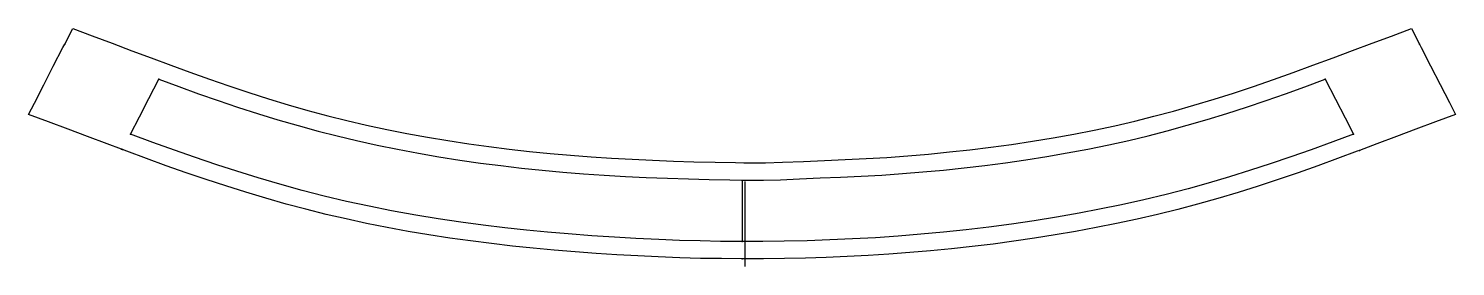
# Model space of a CAD drawing. Extents: x -3248 to -2201, y -195 to -20.
import ezdxf

# ---------------------------------------------------------------- set-up
doc = ezdxf.new("R2010")
doc.units = 0
for name, color, linetype in [('1', 1, 'Continuous'), ('14', 3, 'Continuous'), ('4', 2, 'Continuous'), ('7', 7, 'Continuous'), ('8', 6, 'Continuous')]:
    doc.layers.add(name, color=color, linetype=linetype)

msp = doc.modelspace()

# ---------------------------------------------------------------- linework, layer by layer
at = {"layer": '1'}
msp.add_lwpolyline([(-2724.324341, -189.046974), (-2724.415894, -189.046898), (-2739.536017, -188.951175), (-2754.840621, -188.718273), (-2770.03167, -188.306974), (-2786.029496, -187.695784), (-2800.933857, -186.995003), (-2816.303358, -186.139827), (-2831.516155, -185.152863), (-2846.867282, -184.011521), (-2862.331743, -182.711882), (-2877.657529, -181.270281), (-2892.777028, -179.690824), (-2908.069112, -177.926029), (-2923.545187, -175.959135), (-2938.791141, -173.831872), (-2954.16662, -171.481687), (-2969.349838, -168.944078), (-2984.710778, -166.141064), (-2999.809269, -163.140586), (-3014.858462, -159.901341), (-3029.491918, -156.508315), (-3044.429659, -152.788406), (-3058.884797, -148.932878), (-3073.693587, -144.729406), (-3088.447219, -140.307949), (-3103.134484, -135.699123), (-3117.594576, -130.98622), (-3132.180322, -126.064304), (-3146.799156, -120.933822), (-3161.261271, -115.661893), (-3175.687745, -110.291296), (-3178.808289, -109.12447), (-3179.665527, -108.803997), (-3190.083423, -104.908544), (-3204.503102, -99.516456), (-3218.763654, -94.183598), (-3233.247832, -88.766863), (-3247.803955, -83.322954), (-3243.548308, -75.060683), (-3236.659825, -61.686944), (-3229.65443, -48.086313), (-3222.571818, -34.335404), (-3221.283264, -31.833494), (-3215.4245, -20.458448), (-3201.00834, -25.816488), (-3186.433499, -31.235243), (-3171.926615, -36.630386), (-3157.769574, -41.897218), (-3143.469965, -47.218707), (-3129.390536, -52.417321), (-3115.083548, -57.543223), (-3100.886012, -62.409726), (-3086.124166, -67.276448), (-3071.820299, -71.820748), (-3057.288713, -76.226864), (-3042.859272, -80.360164), (-3028.363926, -84.255992), (-3014.425584, -87.749197), (-2999.80647, -91.146628), (-2984.974679, -94.334725), (-2970.253479, -97.258517), (-2955.021848, -100.041704), (-2940.219303, -102.51981), (-2924.930582, -104.854373), (-2910.063974, -106.913937), (-2895.170761, -108.776712), (-2880.255686, -110.448462), (-2865.213059, -111.945396), (-2850.261469, -113.251957), (-2835.088682, -114.3997), (-2820.111542, -115.368365), (-2805.096738, -116.196135), (-2790.104929, -116.898418), (-2774.645762, -117.50828), (-2759.645169, -117.993683), (-2744.089105, -118.371285), (-2729.081022, -118.625188), (-2723.188782, -118.705597), (-2721.081127, -118.718211), (-2707.132714, -118.664365), (-2694.7626, -118.371218), (-2679.325025, -117.74207), (-2663.889755, -117.006835), (-2648.83853, -116.344173), (-2633.405279, -115.63734), (-2618.28694, -114.757128), (-2602.876731, -113.637876), (-2587.67714, -112.337788), (-2572.299994, -110.837421), (-2557.26179, -109.195592), (-2541.924588, -107.329155), (-2526.689153, -105.262383), (-2511.409972, -102.968428), (-2496.23417, -100.466721), (-2481.028405, -97.728078), (-2466.022724, -94.786851), (-2450.910271, -91.572226), (-2436.194761, -88.184655), (-2422.198798, -84.711264), (-2407.816799, -80.874735), (-2392.956193, -76.642746), (-2378.161098, -72.186261), (-2363.771395, -67.642821), (-2349.097738, -62.806589), (-2334.594262, -57.829988), (-2320.039767, -52.645447), (-2305.666097, -47.358999), (-2290.708651, -41.776776), (-2276.675211, -36.550513), (-2262.19196, -31.171034), (-2248.021482, -25.906359), (-2233.376465, -20.4619), (-2227.516632, -31.838715), (-2226.25045, -34.296954), (-2219.348448, -47.697148), (-2212.349771, -61.285082), (-2205.451956, -74.677171), (-2201.03302, -83.256502), (-2215.58839, -88.715351), (-2230.070733, -94.147142), (-2244.328475, -99.494997), (-2258.744189, -104.902446), (-2271.389465, -109.646149), (-2273.098149, -110.28711), (-2287.51906, -115.672487), (-2301.977886, -120.953235), (-2316.540983, -126.066823), (-2331.126029, -130.990767), (-2345.850702, -135.789551), (-2360.539977, -140.391748), (-2375.462815, -144.85074), (-2390.276951, -149.034921), (-2404.605254, -152.830437), (-2419.548599, -156.527873), (-2434.540559, -159.984658), (-2449.59141, -163.215621), (-2464.654651, -166.224011), (-2479.789936, -169.032276), (-2494.593679, -171.579377), (-2509.79634, -173.99656), (-2524.959118, -176.211387), (-2540.217522, -178.246662), (-2555.499683, -180.094998), (-2570.727062, -181.75188), (-2586.04879, -183.236984), (-2601.302315, -184.538038), (-2616.654033, -185.6724), (-2631.919923, -186.629695), (-2647.292856, -187.425463), (-2662.555668, -188.052749), (-2677.942082, -188.523907), (-2693.184465, -188.831131), (-2708.568647, -188.99321), (-2723.287076, -189.047444), (-2724.403992, -189.047222)], close=True, dxfattribs=at)
at = {"layer": '14'}
msp.add_lwpolyline([(-2724.40155, -176.347218), (-2724.40155, -176.347218), (-2725.688006, -176.355054), (-2740.08201, -176.279535), (-2755.160343, -176.008779), (-2770.27921, -175.581501), (-2785.491974, -175.007163), (-2802.355275, -174.207239), (-2817.977812, -173.314194), (-2834.55123, -172.20529), (-2851.954682, -170.857397), (-2867.004517, -169.534898), (-2882.476942, -168.016985), (-2898.302112, -166.290263), (-2914.410041, -164.341354), (-2930.730889, -162.156862), (-2947.194684, -159.723407), (-2963.731532, -157.027599), (-2981.521317, -153.819955), (-2998.017235, -150.541771), (-3014.458418, -146.974013), (-3030.834074, -143.11275), (-3047.133414, -138.954052), (-3063.508145, -134.449977), (-3079.469262, -129.765936), (-3094.949447, -124.979533), (-3109.706859, -120.215304), (-3126.12118, -114.702849), (-3140.728559, -109.616858), (-3156.67197, -103.870873), (-3172.952271, -97.755394), (-3172.952271, -97.755394), (-3172.952271, -97.755394), (-3166.420104, -85.073547), (-3159.461689, -71.563889), (-3152.224121, -57.511959), (-3152.224121, -57.511959), (-3137.509318, -62.983418), (-3123.133752, -68.17135), (-3108.692251, -73.176007), (-3094.467398, -77.916011), (-3079.222422, -82.813097), (-3064.804855, -87.241823), (-3050.128217, -91.512806), (-3035.384103, -95.545469), (-3021.391541, -99.121678), (-3007.229208, -102.487878), (-2992.124627, -105.814187), (-2977.147067, -108.862241), (-2961.812723, -111.736277), (-2946.749252, -114.326202), (-2931.379722, -116.740129), (-2916.248564, -118.899904), (-2901.299536, -120.829999), (-2886.11699, -122.590582), (-2871.038109, -124.148146), (-2855.816251, -125.534432), (-2840.6217, -126.735947), (-2825.437036, -127.765079), (-2809.806405, -128.668668), (-2794.712092, -129.40939), (-2779.158676, -130.050492), (-2763.760282, -130.571842), (-2748.408019, -130.983231), (-2733.345306, -131.277403), (-2724.755554, -131.39061), (-2722.806259, -131.408951), (-2708.567748, -131.389498), (-2696.079649, -131.155089), (-2682.286404, -130.605429), (-2667.14104, -129.851008), (-2652.148844, -129.195744), (-2637.000753, -128.540537), (-2621.886134, -127.71278), (-2606.757711, -126.674239), (-2591.642945, -125.441601), (-2576.543881, -124.030396), (-2561.345669, -122.439035), (-2546.285535, -120.679834), (-2531.218141, -118.718784), (-2516.209759, -116.557897), (-2500.887151, -114.133475), (-2485.946177, -111.548381), (-2470.658904, -108.667005), (-2455.254075, -105.511664), (-2440.745477, -102.29785), (-2426.543028, -98.907151), (-2412.479992, -95.296763), (-2397.857044, -91.281599), (-2383.261341, -87.021027), (-2368.770118, -82.558041), (-2354.335183, -77.916012), (-2339.995085, -73.136927), (-2325.668611, -68.171349), (-2311.557881, -63.080494), (-2296.5242, -57.617245), (-2296.578369, -57.511978), (-2289.060474, -72.108037), (-2281.941384, -85.92972), (-2275.850372, -97.755394), (-2275.850372, -97.755394), (-2291.095091, -103.50517), (-2306.850005, -109.208419), (-2321.807918, -114.434833), (-2336.958132, -119.543436), (-2351.484089, -124.259318), (-2366.759815, -129.01165), (-2382.548133, -133.677387), (-2397.187313, -137.751329), (-2413.349629, -141.941538), (-2429.590899, -145.84082), (-2445.902242, -149.462929), (-2462.274835, -152.821636), (-2477.197969, -155.656777), (-2493.664107, -158.54864), (-2510.17144, -161.206206), (-2526.716094, -163.633512), (-2543.294324, -165.834614), (-2559.902273, -167.813553), (-2576.536082, -169.574369), (-2593.192009, -171.121116), (-2609.866196, -172.457835), (-2626.554785, -173.588569), (-2643.254033, -174.517368), (-2659.960044, -175.248273), (-2676.669074, -175.785333), (-2693.377267, -176.132592), (-2709.077469, -176.296685), (-2723.020072, -176.34709), (-2724.40155, -176.347218)], close=True, dxfattribs=at)
at = {"layer": '4'}
for p in [(-3221.283264, -31.833494), (-2227.516632, -31.838715), (-3152.224121, -57.511959), (-2296.578369, -57.511978), (-3172.952271, -97.755394), (-3172.952271, -97.755394), (-2275.850372, -97.755394), (-3179.665527, -108.803997), (-3178.808289, -109.12447), (-2271.389465, -109.646149), (-2724.40155, -176.347218), (-2724.40155, -176.347218), (-2724.415894, -189.046898), (-2724.403992, -189.047222)]:
    msp.add_point(p, dxfattribs=at)
at = {"layer": '7'}
msp.add_line((-2722.257385, -132.500181), (-2722.257385, -194.629478), dxfattribs=at)
at = {"layer": '8'}
msp.add_lwpolyline([(-2724.40155, -131.365528), (-2724.40155, -147.098217), (-2724.40155, -162.114129), (-2724.40155, -176.347218)], dxfattribs=at)

doc.saveas('drawing.dxf')
